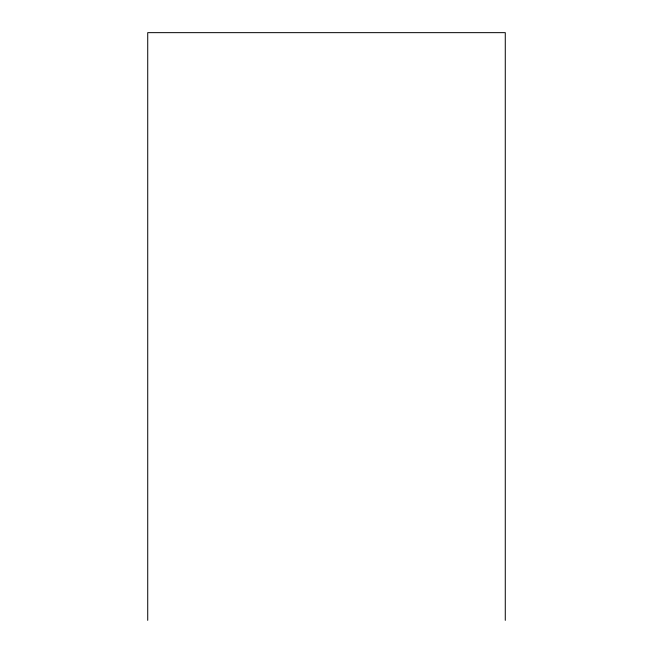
<?xml version="1.0" encoding="UTF-8"?>
<svg xmlns="http://www.w3.org/2000/svg" width="653" height="653" viewBox="0 0 653 653"><rect width="100%" height="100%" fill="white"/><g stroke="black" fill="none" stroke-linecap="round" stroke-linejoin="round"><path stroke-width="0.98" d="M505.275 620.35L505.275 32.65L147.725 32.65L147.725 620.35"/></g></svg>
